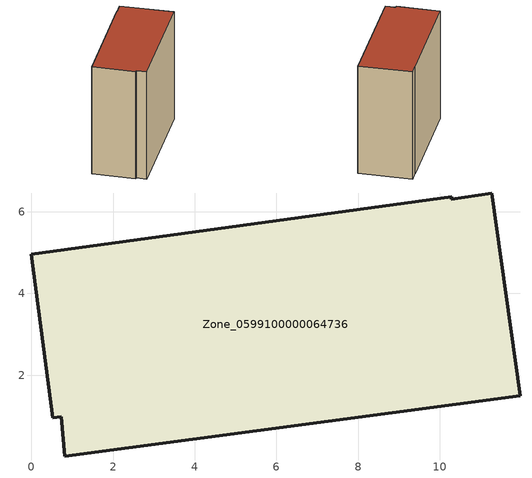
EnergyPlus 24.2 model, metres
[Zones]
Zone_0599100000064736
 floor ground (C_G): 0.82,0.02 0.74,0.98 0.53,0.96 0,4.96 10.29,6.37 10.28,6.3 11.27,6.46 11.96,1.49 z0
 wall outside (C_F): 0.74,0.98 0.82,0.02 11.96,1.49 11.27,6.46 10.28,6.3 10.29,6.37 0,4.96 0.53,0.96 0.74,0.98 z0:10.99
 roof outside (C_R): 11.27,6.46 10.28,6.3 10.29,6.37 0,4.96 0.53,0.96 0.74,0.98 0.82,0.02 11.96,1.49 z10.99
[BUILDING]
Pand.0599100000064736: North Axis=0; Terrain=City; Loads Convergence Tolerance Value=0.04; Temperature Convergence Tolerance Value=0.4; Solar Distribution=FullExterior; Maximum Number of Warmup Days=25; Minimum Number of Warmup Days=1
[Site:Location]
Rotterdam.The.Hague.AP_ZH_NLD Design_Conditions: Latitude=51.96; Longitude=4.45; Time Zone=1; Elevation=-4.5
[SITE:GROUNDTEMPERATURE:BUILDINGSURFACE]
18, 18, 18, 18, 18, 18, 18, 18, 18, 18, 18, 18
[MATERIAL] Thermal Absorptance=0.9; Solar Absorptance=0.7; Visible Absorptance=0.7
Name | Roughness | Thickness | Conductivity | Density | Specific Heat
G.TI.1946 | MediumSmooth | 0.15 | 1 | 540 | 1210
F.TI.1946 | Rough | 0.3 | 0.857143 | 1920 | 840
R.TI.1946 | MediumRough | 0.2 | 0.1 | 1500 | 1000
[CONSTRUCTION]
C_G: G.TI.1946
C_F: F.TI.1946
C_R: R.TI.1946
[ZONE]
Zone_0599100000064736: Type=1; Multiplier=1; Ceiling Height=Autocalculate; Volume=Autocalculate; Floor Area=autocalculate; Part of Total Floor Area=Yes
[ZONEINFILTRATION:DESIGNFLOWRATE]
Infil_Zone_0599100000064736: Zone or ZoneList or Space or SpaceList=Zone_0599100000064736; Schedule=AlwaysOn; Design Flow Rate Calculation Method=Flow/Area; Flow Rate per Floor Area=0.003; Constant Term Coefficient=1; Temperature Term Coefficient=0; Velocity Term Coefficient=0; Velocity Squared Term Coefficient=0
[HVACTEMPLATE:ZONE:IDEALLOADSAIRSYSTEM]
Zone_0599100000064736: Maximum Heating Supply Air Temperature=50; Minimum Cooling Supply Air Temperature=13; Maximum Heating Supply Air Humidity Ratio=0.0156; Minimum Cooling Supply Air Humidity Ratio=0.0077; Heating Limit=NoLimit; Cooling Limit=NoLimit; Dehumidification Control Type=ConstantSensibleHeatRatio; Cooling Sensible Heat Ratio=0.7; Dehumidification Setpoint=60; Humidification Control Type=None; Humidification Setpoint=30; Outdoor Air Method=None; Outdoor Air Flow Rate per Person=0.00944; Outdoor Air Flow Rate per Zone Floor Area=0; Outdoor Air Flow Rate per Zone=0; Demand Controlled Ventilation Type=None; Outdoor Air Economizer Type=NoEconomizer; Heat Recovery Type=None; Sensible Heat Recovery Effectiveness=0.7; Latent Heat Recovery Effectiveness=0.65
[ZONECONTROL:THERMOSTAT]
ThermostatControl_Zone_0599100000064736: Zone or ZoneList=Zone_0599100000064736; Control Type Schedule=DualSetpointControlType; Control 1=Thermostat_Zone_0599100000064736; Temperature Difference Between Cutout And Setpoint=0
[THERMOSTATSETPOINT:DUALSETPOINT]
Thermostat_Zone_0599100000064736: Heating Setpoint Temperature Schedule=HeatingSetpoint_Zone_0599100000064736; Cooling Setpoint Temperature Schedule=CoolingSetpoint_Zone_0599100000064736
[SCHEDULE:COMPACT]
HeatingSetpoint_Zone_0599100000064736: Through: 12/31, For: AllDays, Until: 24:00, 21
CoolingSetpoint_Zone_0599100000064736: Through: 12/31, For: AllDays, Until: 24:00, 24
DualSetpointControlType: Through: 12/31, For: AllDays, Until: 24:00, 4
AlwaysOn: Through: 12/31, For: AllDays, Until: 24:00, 1
